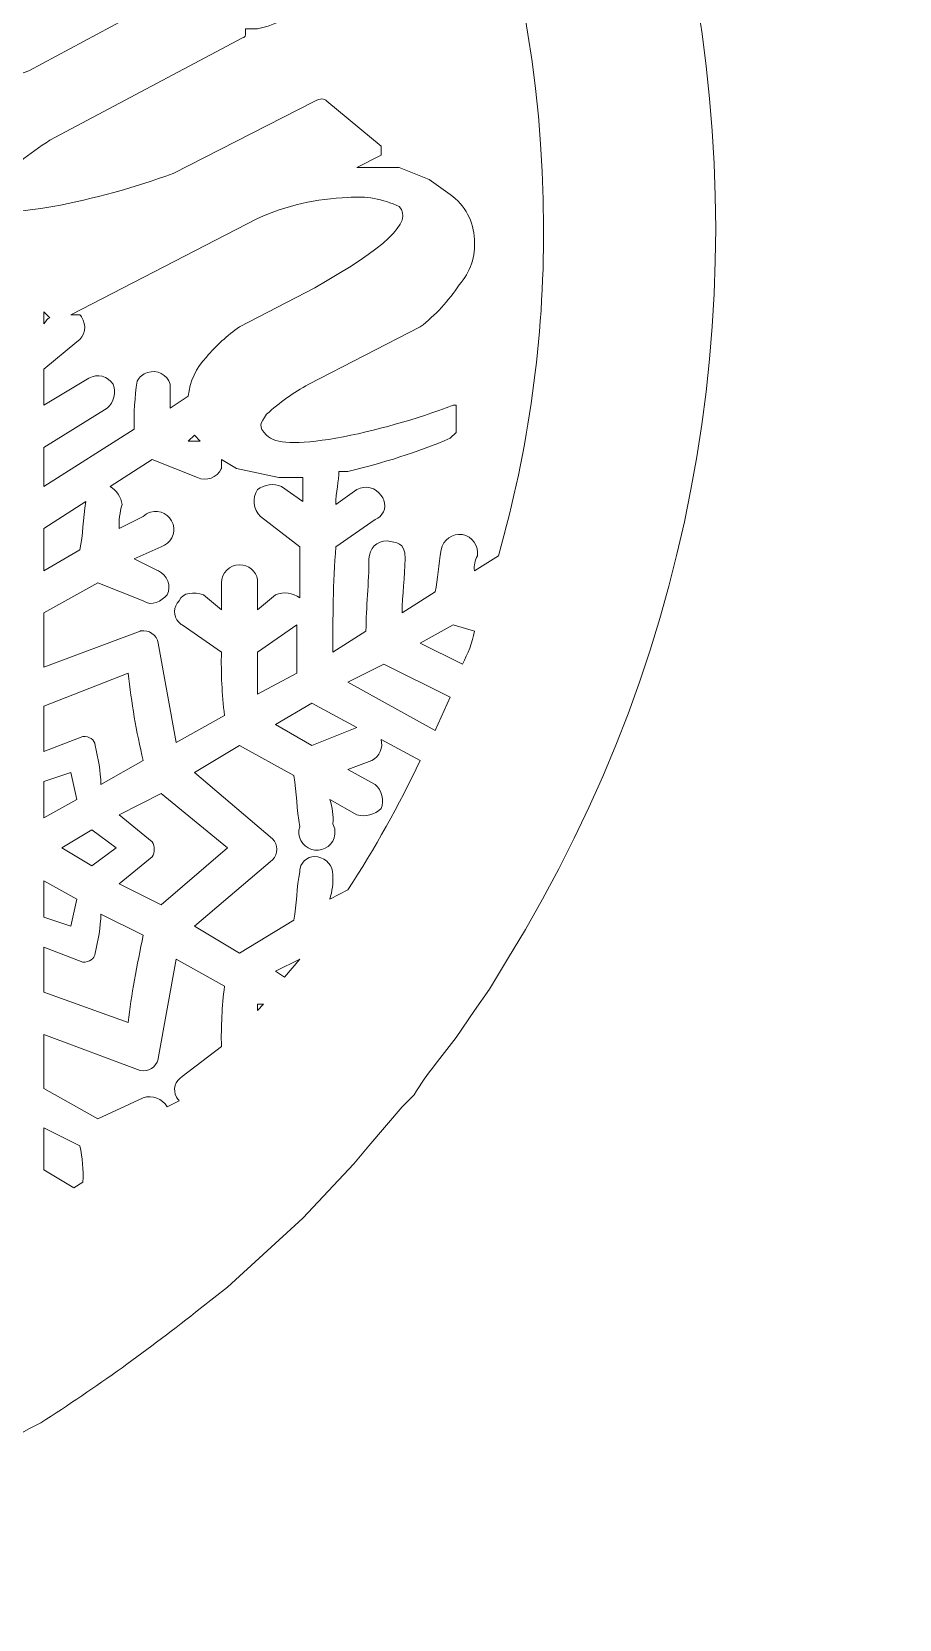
# Model space of a CAD drawing. Header units: millimetres. Extents: x -2.3 to 34.8, y 0 to 44.4.
# Drawn here: x 24.62 to 34.79, y -0.01 to 18.59 of the extents above; entities that cross this region are included whole.
import ezdxf

# ---------------------------------------------------------------- set-up
doc = ezdxf.new("R2010")
doc.units = ezdxf.units.MM
doc.header["$MEASUREMENT"] = 0
doc.layers.add('Layer 1', color=7, linetype='Continuous')

# ---------------------------------------------------------------- blocks, each defined once
blk = doc.blocks.new('block 4')
at = {"layer": 'Layer 1', "lineweight": 0}
for points in [[(26.599, 13.794), (26.458, 13.794), (26.529, 13.864), (26.599, 13.794)], [(27.27, 11.324), (27.728, 11.642), (27.728, 11.077), (27.27, 10.83), (27.27, 11.324)], [(29.527, 10.795), (29.527, 10.795), (29.351, 10.407), (28.328, 10.971), (28.751, 11.183), (29.527, 10.795)], [(28.434, 10.442), (27.905, 10.231), (27.481, 10.477), (27.905, 10.724), (28.434, 10.442)], [(24.765, 9.384), (24.765, 9.807), (25.082, 9.913), (25.153, 9.596), (24.765, 9.384)], [(24.977, 9.031), (25.329, 9.243), (25.612, 9.031), (25.329, 8.819), (24.977, 9.031)], [(25.153, 8.431), (25.082, 8.114), (24.765, 8.22), (24.765, 8.643), (25.153, 8.431)], [(27.481, 7.585), (27.764, 7.726), (27.587, 7.514), (27.481, 7.585)], [(27.27, 7.197), (27.34, 7.197), (27.27, 7.126), (27.27, 7.197)]]:
    blk.add_lwpolyline(points, dxfattribs=at)
for points, knots in [([(25.506, 29.774), (25.506, 29.774), (25.788, 29.88), (25.788, 29.88), (25.788, 29.88), (25.788, 29.88), (25.788, 29.88), (26.658, 30.272), (27.448, 30.822), (28.116, 31.503), (29.633, 33.302), (27.834, 35.313), (27.834, 37.218), (27.834, 39.123), (28.681, 40.534), (27.975, 42.192), (27.552, 43.251), (26.529, 43.744), (25.365, 43.78), (24.382, 43.82), (23.411, 43.562), (22.578, 43.039), (21.837, 42.58), (18.239, 38.911), (18.168, 38.911), (18.129, 39.13), (18.017, 39.329), (17.851, 39.476), (17.681, 39.613), (17.469, 39.688), (17.251, 39.687), (17.251, 39.687), (16.228, 39.687), (16.228, 39.687), (16.066, 39.679), (15.908, 39.63), (15.769, 39.546), (15.558, 39.441), (15.346, 39.229), (15.346, 39.088), (14.222, 40.731), (12.868, 42.205), (11.324, 43.462), (10.526, 44.028), (9.585, 44.358), (8.608, 44.415), (7.444, 44.45), (6.385, 44.027), (5.856, 43.004), (5.045, 41.416), (5.75, 39.652), (5.644, 38.029), (5.539, 36.407), (3.563, 34.255), (4.939, 32.35), (5.715, 31.468), (6.526, 30.656), (7.691, 30.304), (7.691, 30.304), (7.691, 30.304), (7.691, 30.304), (7.691, 30.304), (7.796, 30.233), (7.796, 30.233), (5.469, 28.782), (3.531, 26.784), (2.152, 24.412), (-2.329, 16.606), (0.366, 6.644), (8.173, 2.163), (10.656, 0.738), (13.471, -0.008), (16.334, 0), (19.233, -0.002), (22.082, 0.765), (24.589, 2.222), (24.589, 2.222), (24.73, 2.293), (24.73, 2.293), (25.375, 2.708), (25.999, 3.155), (26.599, 3.634), (26.599, 3.634), (26.917, 3.881), (26.917, 3.881), (26.917, 3.881), (27.799, 4.692), (27.799, 4.692), (27.799, 4.692), (28.399, 5.327), (28.399, 5.327), (28.399, 5.327), (28.575, 5.539), (28.575, 5.539), (28.575, 5.539), (28.963, 5.997), (28.963, 5.997), (28.963, 5.997), (29.104, 6.138), (29.104, 6.138), (29.178, 6.262), (29.261, 6.38), (29.351, 6.491), (29.351, 6.491), (29.598, 6.809), (29.598, 6.809), (29.598, 6.809), (29.81, 7.126), (29.81, 7.126), (29.81, 7.126), (29.986, 7.373), (29.986, 7.373), (29.986, 7.373), (30.198, 7.726), (30.198, 7.726), (34.788, 15.146), (32.72, 24.866), (25.506, 29.774)], [0, 0, 0, 0, 1, 1, 1, 2, 2, 2, 3, 3, 3, 4, 4, 4, 5, 5, 5, 6, 6, 6, 7, 7, 7, 8, 8, 8, 9, 9, 9, 10, 10, 10, 11, 11, 11, 12, 12, 12, 13, 13, 13, 14, 14, 14, 15, 15, 15, 16, 16, 16, 17, 17, 17, 18, 18, 18, 19, 19, 19, 20, 20, 20, 21, 21, 21, 22, 22, 22, 23, 23, 23, 24, 24, 24, 25, 25, 25, 26, 26, 26, 27, 27, 27, 28, 28, 28, 29, 29, 29, 30, 30, 30, 31, 31, 31, 32, 32, 32, 33, 33, 33, 34, 34, 34, 35, 35, 35, 36, 36, 36, 37, 37, 37, 38, 38, 38, 39, 39, 39, 39]), ([(30.621, 16.298), (30.626, 14.998), (30.448, 13.704), (30.092, 12.453), (30.092, 12.453), (29.81, 12.277), (29.81, 12.277), (29.804, 12.338), (29.816, 12.399), (29.845, 12.453), (29.864, 12.57), (29.786, 12.681), (29.669, 12.7), (29.552, 12.719), (29.441, 12.641), (29.422, 12.524), (29.386, 12.347), (29.386, 12.171), (29.351, 12.03), (29.351, 12.03), (28.963, 11.783), (28.963, 11.783), (28.963, 11.994), (28.998, 12.206), (28.998, 12.418), (28.998, 12.629), (28.893, 12.594), (28.787, 12.629), (28.67, 12.629), (28.575, 12.535), (28.575, 12.418), (28.575, 12.136), (28.54, 11.853), (28.54, 11.571), (28.54, 11.571), (28.152, 11.324), (28.152, 11.324), (28.152, 11.712), (28.152, 12.136), (28.187, 12.559), (28.187, 12.559), (28.646, 12.876), (28.646, 12.876), (28.737, 12.91), (28.783, 13.012), (28.749, 13.103), (28.742, 13.124), (28.731, 13.142), (28.716, 13.159), (28.656, 13.253), (28.532, 13.284), (28.434, 13.229), (28.434, 13.229), (28.187, 13.053), (28.187, 13.053), (28.187, 13.194), (28.222, 13.335), (28.222, 13.441), (28.222, 13.441), (28.328, 13.441), (28.328, 13.441), (28.738, 13.537), (29.139, 13.667), (29.527, 13.829), (29.527, 13.829), (29.598, 13.899), (29.598, 13.899), (29.598, 13.899), (29.598, 14.217), (29.598, 14.217), (29.598, 14.217), (29.563, 14.217), (29.563, 14.217), (29.116, 14.048), (28.656, 13.918), (28.187, 13.829), (27.728, 13.758), (27.481, 13.758), (27.376, 13.864), (27.27, 13.97), (27.305, 14.005), (27.376, 14.111), (27.526, 14.248), (27.691, 14.366), (27.869, 14.464), (27.869, 14.464), (29.175, 15.134), (29.175, 15.134), (29.354, 15.272), (29.509, 15.439), (29.633, 15.628), (29.762, 15.773), (29.826, 15.964), (29.81, 16.157), (29.804, 16.368), (29.7, 16.564), (29.527, 16.686), (29.527, 16.686), (29.281, 16.863), (29.281, 16.863), (29.281, 16.863), (28.928, 17.004), (28.928, 17.004), (28.928, 17.004), (28.434, 17.004), (28.434, 17.004), (28.434, 17.004), (28.716, 17.145), (28.716, 17.145), (28.716, 17.145), (28.716, 17.251), (28.716, 17.251), (28.716, 17.251), (28.716, 17.251), (28.716, 17.251), (28.716, 17.251), (28.081, 17.78), (28.081, 17.78), (28.046, 17.815), (28.011, 17.815), (27.94, 17.78), (27.94, 17.78), (26.282, 16.933), (26.282, 16.933), (26.282, 16.933), (26.282, 16.933), (26.282, 16.933), (25.823, 16.765), (25.351, 16.635), (24.871, 16.545), (24.483, 16.475), (24.236, 16.475), (24.165, 16.545), (24.095, 16.616), (24.095, 16.686), (24.165, 16.792), (24.371, 16.99), (24.596, 17.167), (24.836, 17.321), (24.836, 17.321), (27.093, 18.521), (27.093, 18.521), (27.113, 18.521), (27.129, 18.537), (27.129, 18.556), (27.129, 18.556), (27.129, 18.627), (27.129, 18.627), (27.129, 18.627), (27.27, 18.627), (27.27, 18.627), (27.437, 18.66), (27.594, 18.733), (27.728, 18.838), (27.828, 18.931), (27.89, 19.056), (27.905, 19.191), (27.902, 19.329), (27.82, 19.453), (27.693, 19.509), (27.548, 19.57), (27.391, 19.594), (27.234, 19.579), (27.065, 19.553), (26.906, 19.48), (26.776, 19.367), (26.657, 19.291), (26.59, 19.156), (26.599, 19.015), (26.599, 19.015), (26.599, 19.015), (26.599, 19.015), (26.599, 19.015), (26.494, 19.085), (26.494, 19.085), (26.494, 19.085), (26.352, 19.085), (26.352, 19.085), (26.352, 19.085), (24.589, 18.133), (24.589, 18.133), (24.071, 17.945), (23.718, 17.909), (23.53, 18.027), (23.414, 18.136), (23.385, 18.309), (23.46, 18.45), (24.112, 18.656), (24.697, 19.034), (25.153, 19.544), (25.249, 19.653), (25.31, 19.788), (25.329, 19.932), (25.344, 20.046), (25.288, 20.158), (25.188, 20.214), (25.047, 20.355), (24.73, 20.32), (24.306, 20.108), (23.872, 19.898), (23.487, 19.597), (23.178, 19.226), (23.074, 19.118), (23.001, 18.984), (22.966, 18.838), (22.618, 18.761), (22.264, 18.714), (21.908, 18.697), (21.681, 18.675), (21.455, 18.738), (21.273, 18.874), (21.237, 18.909), (21.202, 18.944), (21.237, 18.979), (21.244, 19.061), (21.282, 19.137), (21.343, 19.191), (21.557, 19.449), (21.806, 19.674), (22.084, 19.861), (22.084, 19.861), (24.095, 20.955), (24.095, 20.955), (24.095, 20.955), (24.13, 20.955), (24.13, 20.955), (24.13, 20.974), (24.114, 20.99), (24.095, 20.99), (24.095, 20.99), (23.46, 21.519), (23.46, 21.519), (23.46, 21.519), (23.354, 21.519), (23.354, 21.519), (22.726, 21.248), (22.113, 20.942), (21.519, 20.602), (21.519, 20.602), (21.484, 20.602), (21.484, 20.602), (21.484, 20.602), (20.743, 20.426), (20.743, 20.426), (20.461, 20.383), (20.174, 20.395), (19.897, 20.461), (19.897, 20.461), (19.367, 20.602), (19.367, 20.602), (19.367, 20.602), (19.015, 20.814), (19.015, 20.814), (18.889, 20.899), (18.832, 21.056), (18.874, 21.202), (18.897, 21.383), (18.97, 21.554), (19.085, 21.696), (19.085, 21.696), (19.367, 21.978), (19.367, 21.978), (19.645, 21.785), (19.94, 21.619), (20.249, 21.484), (20.616, 21.377), (20.999, 21.341), (21.378, 21.378), (21.728, 21.394), (22.057, 21.546), (22.296, 21.802), (22.443, 21.964), (22.496, 22.191), (22.437, 22.401), (22.38, 22.64), (22.227, 22.845), (22.013, 22.966), (21.697, 23.228), (21.295, 23.366), (20.884, 23.354), (20.413, 23.375), (19.943, 23.29), (19.509, 23.107), (19.509, 23.107), (18.944, 22.789), (18.944, 22.789), (18.444, 22.584), (17.924, 22.43), (17.392, 22.331), (17.027, 22.199), (16.628, 22.199), (16.263, 22.331), (16.192, 22.401), (16.192, 22.472), (16.263, 22.613), (16.374, 22.76), (16.504, 22.89), (16.651, 23.001), (16.651, 23.001), (17.18, 23.495), (17.18, 23.495), (17.18, 23.495), (17.745, 23.954), (17.745, 23.954), (17.915, 24.088), (18.069, 24.242), (18.203, 24.412), (18.341, 24.557), (18.428, 24.743), (18.45, 24.941), (18.45, 25.134), (18.414, 25.326), (18.344, 25.506), (18.699, 25.346), (19.084, 25.261), (19.473, 25.259), (19.863, 25.227), (20.255, 25.251), (20.637, 25.329), (20.637, 25.329), (21.731, 25.576), (21.731, 25.576), (21.731, 25.576), (22.648, 25.682), (22.648, 25.682), (22.891, 25.7), (23.13, 25.624), (23.319, 25.471), (23.384, 25.429), (23.433, 25.367), (23.46, 25.294), (23.456, 25.256), (23.469, 25.217), (23.495, 25.188), (23.53, 25.153), (23.636, 25.188), (23.742, 25.329), (23.849, 25.47), (23.9, 25.647), (23.883, 25.823), (23.928, 25.998), (23.857, 26.182), (23.707, 26.282), (23.542, 26.438), (23.332, 26.537), (23.107, 26.564), (22.877, 26.624), (22.639, 26.648), (22.401, 26.635), (22.401, 26.635), (21.625, 26.494), (21.625, 26.494), (21.625, 26.494), (20.779, 26.317), (20.779, 26.317), (20.779, 26.317), (19.967, 26.106), (19.967, 26.106), (19.967, 26.106), (19.156, 26), (19.156, 26), (18.907, 25.988), (18.657, 26.012), (18.415, 26.07), (18.187, 26.112), (17.978, 26.223), (17.815, 26.388), (17.815, 26.388), (17.674, 26.458), (17.674, 26.458), (18.38, 26.811), (18.944, 27.093), (19.473, 27.305), (19.928, 27.514), (20.419, 27.634), (20.92, 27.658), (20.92, 27.658), (21.414, 27.164), (21.414, 27.164), (21.534, 27.07), (21.684, 27.02), (21.837, 27.023), (21.983, 27.028), (22.117, 27.108), (22.19, 27.234), (22.254, 27.3), (22.268, 27.4), (22.225, 27.481), (22.216, 27.59), (22.166, 27.691), (22.084, 27.764), (21.81, 27.987), (21.481, 28.134), (21.131, 28.187), (21.131, 28.187), (20.708, 28.681), (20.708, 28.681), (20.708, 28.681), (20.179, 29.245), (20.179, 29.245), (20.032, 29.427), (19.867, 29.593), (19.685, 29.739), (19.339, 30.019), (18.96, 30.256), (18.556, 30.445), (25.5, 29.321), (30.608, 23.333), (30.621, 16.298)], [0, 0, 0, 0, 1, 1, 1, 2, 2, 2, 3, 3, 3, 4, 4, 4, 5, 5, 5, 6, 6, 6, 7, 7, 7, 8, 8, 8, 9, 9, 9, 10, 10, 10, 11, 11, 11, 12, 12, 12, 13, 13, 13, 14, 14, 14, 15, 15, 15, 16, 16, 16, 17, 17, 17, 18, 18, 18, 19, 19, 19, 20, 20, 20, 21, 21, 21, 22, 22, 22, 23, 23, 23, 24, 24, 24, 25, 25, 25, 26, 26, 26, 27, 27, 27, 28, 28, 28, 29, 29, 29, 30, 30, 30, 31, 31, 31, 32, 32, 32, 33, 33, 33, 34, 34, 34, 35, 35, 35, 36, 36, 36, 37, 37, 37, 38, 38, 38, 39, 39, 39, 40, 40, 40, 41, 41, 41, 42, 42, 42, 43, 43, 43, 44, 44, 44, 45, 45, 45, 46, 46, 46, 47, 47, 47, 48, 48, 48, 49, 49, 49, 50, 50, 50, 51, 51, 51, 52, 52, 52, 53, 53, 53, 54, 54, 54, 55, 55, 55, 56, 56, 56, 57, 57, 57, 58, 58, 58, 59, 59, 59, 60, 60, 60, 61, 61, 61, 62, 62, 62, 63, 63, 63, 64, 64, 64, 65, 65, 65, 66, 66, 66, 67, 67, 67, 68, 68, 68, 69, 69, 69, 70, 70, 70, 71, 71, 71, 72, 72, 72, 73, 73, 73, 74, 74, 74, 75, 75, 75, 76, 76, 76, 77, 77, 77, 78, 78, 78, 79, 79, 79, 80, 80, 80, 81, 81, 81, 82, 82, 82, 83, 83, 83, 84, 84, 84, 85, 85, 85, 86, 86, 86, 87, 87, 87, 88, 88, 88, 89, 89, 89, 90, 90, 90, 91, 91, 91, 92, 92, 92, 93, 93, 93, 94, 94, 94, 95, 95, 95, 96, 96, 96, 97, 97, 97, 98, 98, 98, 99, 99, 99, 100, 100, 100, 101, 101, 101, 102, 102, 102, 103, 103, 103, 104, 104, 104, 105, 105, 105, 106, 106, 106, 107, 107, 107, 108, 108, 108, 109, 109, 109, 110, 110, 110, 111, 111, 111, 112, 112, 112, 113, 113, 113, 114, 114, 114, 115, 115, 115, 116, 116, 116, 117, 117, 117, 118, 118, 118, 119, 119, 119, 120, 120, 120, 121, 121, 121, 122, 122, 122, 123, 123, 123, 124, 124, 124, 125, 125, 125, 126, 126, 126, 127, 127, 127, 128, 128, 128, 129, 129, 129, 130, 130, 130, 131, 131, 131, 132, 132, 132, 133, 133, 133, 134, 134, 134, 135, 135, 135, 136, 136, 136, 136]), ([(26.67, 14.781), (26.55, 14.656), (26.476, 14.495), (26.458, 14.323), (26.458, 14.323), (26.247, 14.182), (26.247, 14.182), (26.247, 14.182), (26.247, 14.464), (26.247, 14.464), (26.211, 14.575), (26.092, 14.636), (25.98, 14.601), (25.928, 14.584), (25.885, 14.547), (25.859, 14.499), (25.83, 14.312), (25.819, 14.124), (25.823, 13.935), (25.823, 13.935), (24.765, 13.264), (24.765, 13.264), (24.765, 13.264), (24.765, 13.723), (24.765, 13.723), (24.765, 13.723), (25.506, 14.182), (25.506, 14.182), (25.588, 14.25), (25.617, 14.364), (25.576, 14.464), (25.516, 14.559), (25.392, 14.59), (25.294, 14.534), (25.294, 14.534), (24.765, 14.217), (24.765, 14.217), (24.765, 14.217), (24.765, 14.64), (24.765, 14.64), (24.765, 14.64), (25.153, 14.958), (25.153, 14.958), (25.249, 15.024), (25.273, 15.156), (25.207, 15.252), (25.201, 15.26), (25.195, 15.268), (25.188, 15.275), (25.188, 15.275), (25.082, 15.275), (25.082, 15.275), (25.082, 15.275), (27.27, 16.404), (27.27, 16.404), (27.603, 16.555), (27.962, 16.639), (28.328, 16.651), (28.534, 16.671), (28.741, 16.635), (28.928, 16.545), (29.104, 16.369), (28.751, 16.051), (27.94, 15.593), (27.94, 15.593), (27.058, 15.134), (27.058, 15.134), (26.914, 15.034), (26.783, 14.915), (26.67, 14.781), (26.67, 14.781), (26.67, 14.781), (26.67, 14.781)], [0, 0, 0, 0, 1, 1, 1, 2, 2, 2, 3, 3, 3, 4, 4, 4, 5, 5, 5, 6, 6, 6, 7, 7, 7, 8, 8, 8, 9, 9, 9, 10, 10, 10, 11, 11, 11, 12, 12, 12, 13, 13, 13, 14, 14, 14, 15, 15, 15, 16, 16, 16, 17, 17, 17, 18, 18, 18, 19, 19, 19, 20, 20, 20, 21, 21, 21, 22, 22, 22, 23, 23, 23, 24, 24, 24, 24]), ([(24.765, 15.169), (24.765, 15.169), (24.765, 15.311), (24.765, 15.311), (24.765, 15.311), (24.836, 15.24), (24.836, 15.24), (24.836, 15.24), (24.836, 15.24), (24.836, 15.24), (24.8, 15.24), (24.8, 15.205), (24.765, 15.169), (24.765, 15.169), (24.765, 15.169), (24.765, 15.169)], [0, 0, 0, 0, 1, 1, 1, 2, 2, 2, 3, 3, 3, 4, 4, 4, 5, 5, 5, 5]), ([(27.799, 13.088), (27.799, 13.088), (27.552, 13.264), (27.552, 13.264), (27.458, 13.304), (27.351, 13.291), (27.27, 13.229), (27.202, 13.129), (27.217, 12.995), (27.305, 12.912), (27.305, 12.912), (27.764, 12.559), (27.764, 12.559), (27.764, 12.559), (27.764, 11.959), (27.764, 11.959), (27.683, 12.021), (27.575, 12.034), (27.481, 11.994), (27.481, 11.994), (27.27, 11.818), (27.27, 11.818), (27.27, 11.818), (27.27, 12.171), (27.27, 12.171), (27.252, 12.274), (27.162, 12.349), (27.058, 12.347), (26.941, 12.347), (26.846, 12.252), (26.846, 12.136), (26.846, 12.136), (26.846, 11.818), (26.846, 11.818), (26.846, 11.818), (26.635, 11.994), (26.635, 11.994), (26.529, 12.03), (26.388, 12.03), (26.352, 11.924), (26.282, 11.857), (26.279, 11.745), (26.346, 11.675), (26.358, 11.661), (26.372, 11.65), (26.388, 11.642), (26.388, 11.642), (26.846, 11.324), (26.846, 11.324), (26.841, 11.077), (26.852, 10.829), (26.882, 10.583), (26.882, 10.583), (26.317, 10.266), (26.317, 10.266), (26.317, 10.266), (26.106, 11.43), (26.106, 11.43), (26.088, 11.526), (25.997, 11.59), (25.901, 11.572), (25.898, 11.572), (25.896, 11.572), (25.894, 11.571), (25.894, 11.571), (24.765, 11.148), (24.765, 11.148), (24.765, 11.148), (24.765, 11.783), (24.765, 11.783), (24.765, 11.783), (25.4, 12.136), (25.4, 12.136), (25.4, 12.136), (25.929, 11.924), (25.929, 11.924), (26.035, 11.853), (26.141, 11.924), (26.211, 11.994), (26.261, 12.101), (26.214, 12.226), (26.108, 12.275), (26.107, 12.276), (26.106, 12.276), (26.106, 12.277), (26.106, 12.277), (25.823, 12.418), (25.823, 12.418), (25.823, 12.418), (26.141, 12.559), (26.141, 12.559), (26.252, 12.594), (26.315, 12.712), (26.28, 12.824), (26.245, 12.936), (26.126, 12.998), (26.015, 12.963), (25.983, 12.953), (25.953, 12.935), (25.929, 12.912), (25.929, 12.912), (25.647, 12.771), (25.647, 12.771), (25.643, 12.866), (25.655, 12.961), (25.682, 13.053), (25.671, 13.142), (25.619, 13.22), (25.541, 13.264), (25.541, 13.264), (26.035, 13.582), (26.035, 13.582), (26.035, 13.582), (26.564, 13.37), (26.564, 13.37), (26.67, 13.321), (26.796, 13.367), (26.845, 13.473), (26.846, 13.474), (26.846, 13.475), (26.846, 13.476), (26.846, 13.476), (26.846, 13.582), (26.846, 13.582), (26.846, 13.582), (27.023, 13.476), (27.023, 13.476), (27.023, 13.476), (27.517, 13.37), (27.517, 13.37), (27.517, 13.37), (27.799, 13.37), (27.799, 13.37), (27.799, 13.37), (27.799, 13.088), (27.799, 13.088)], [0, 0, 0, 0, 1, 1, 1, 2, 2, 2, 3, 3, 3, 4, 4, 4, 5, 5, 5, 6, 6, 6, 7, 7, 7, 8, 8, 8, 9, 9, 9, 10, 10, 10, 11, 11, 11, 12, 12, 12, 13, 13, 13, 14, 14, 14, 15, 15, 15, 16, 16, 16, 17, 17, 17, 18, 18, 18, 19, 19, 19, 20, 20, 20, 21, 21, 21, 22, 22, 22, 23, 23, 23, 24, 24, 24, 25, 25, 25, 26, 26, 26, 27, 27, 27, 28, 28, 28, 29, 29, 29, 30, 30, 30, 31, 31, 31, 32, 32, 32, 33, 33, 33, 34, 34, 34, 35, 35, 35, 36, 36, 36, 37, 37, 37, 38, 38, 38, 39, 39, 39, 40, 40, 40, 41, 41, 41, 42, 42, 42, 43, 43, 43, 44, 44, 44, 45, 45, 45, 45]), ([(24.765, 12.771), (24.765, 12.771), (25.259, 13.088), (25.259, 13.088), (25.259, 13.088), (25.259, 13.088), (25.259, 13.088), (25.224, 12.876), (25.224, 12.7), (25.188, 12.524), (25.188, 12.524), (24.765, 12.277), (24.765, 12.277), (24.765, 12.277), (24.765, 12.771), (24.765, 12.771)], [0, 0, 0, 0, 1, 1, 1, 2, 2, 2, 3, 3, 3, 4, 4, 4, 5, 5, 5, 5]), ([(29.81, 11.571), (29.784, 11.435), (29.736, 11.304), (29.669, 11.183), (29.669, 11.183), (29.175, 11.43), (29.175, 11.43), (29.175, 11.43), (29.563, 11.642), (29.563, 11.642), (29.563, 11.642), (29.81, 11.571), (29.81, 11.571)], [0, 0, 0, 0, 1, 1, 1, 2, 2, 2, 3, 3, 3, 4, 4, 4, 4]), ([(25.435, 9.772), (25.429, 9.927), (25.405, 10.081), (25.365, 10.231), (25.365, 10.301), (25.294, 10.336), (25.224, 10.336), (25.224, 10.336), (24.765, 10.16), (24.765, 10.16), (24.765, 10.16), (24.765, 10.689), (24.765, 10.689), (24.765, 10.689), (25.753, 11.077), (25.753, 11.077), (25.791, 10.733), (25.85, 10.391), (25.929, 10.054), (25.929, 10.054), (25.435, 9.772), (25.435, 9.772)], [0, 0, 0, 0, 1, 1, 1, 2, 2, 2, 3, 3, 3, 4, 4, 4, 5, 5, 5, 6, 6, 6, 7, 7, 7, 7]), ([(28.116, 8.431), (28.145, 8.522), (28.157, 8.618), (28.152, 8.714), (28.153, 8.818), (28.078, 8.908), (27.975, 8.925), (27.88, 8.945), (27.787, 8.883), (27.767, 8.788), (27.765, 8.775), (27.763, 8.762), (27.764, 8.749), (27.728, 8.572), (27.728, 8.361), (27.693, 8.184), (27.693, 8.184), (27.058, 7.796), (27.058, 7.796), (27.058, 7.796), (26.529, 8.114), (26.529, 8.114), (26.529, 8.114), (27.446, 8.89), (27.446, 8.89), (27.513, 8.959), (27.513, 9.068), (27.446, 9.137), (27.446, 9.137), (26.529, 9.913), (26.529, 9.913), (26.529, 9.913), (27.058, 10.231), (27.058, 10.231), (27.058, 10.231), (27.693, 9.878), (27.693, 9.878), (27.728, 9.666), (27.728, 9.49), (27.764, 9.278), (27.728, 9.167), (27.789, 9.048), (27.9, 9.012), (28.012, 8.976), (28.131, 9.037), (28.167, 9.149), (28.184, 9.203), (28.179, 9.263), (28.152, 9.313), (28.16, 9.409), (28.148, 9.505), (28.116, 9.596), (28.116, 9.596), (28.434, 9.419), (28.434, 9.419), (28.534, 9.389), (28.642, 9.416), (28.716, 9.49), (28.756, 9.589), (28.728, 9.703), (28.646, 9.772), (28.646, 9.772), (28.328, 9.948), (28.328, 9.948), (28.328, 9.948), (28.61, 10.054), (28.61, 10.054), (28.7, 10.101), (28.744, 10.204), (28.716, 10.301), (28.716, 10.301), (29.175, 10.054), (29.175, 10.054), (28.927, 9.53), (28.644, 9.023), (28.328, 8.537), (28.328, 8.537), (28.116, 8.431), (28.116, 8.431)], [0, 0, 0, 0, 1, 1, 1, 2, 2, 2, 3, 3, 3, 4, 4, 4, 5, 5, 5, 6, 6, 6, 7, 7, 7, 8, 8, 8, 9, 9, 9, 10, 10, 10, 11, 11, 11, 12, 12, 12, 13, 13, 13, 14, 14, 14, 15, 15, 15, 16, 16, 16, 17, 17, 17, 18, 18, 18, 19, 19, 19, 20, 20, 20, 21, 21, 21, 22, 22, 22, 23, 23, 23, 24, 24, 24, 25, 25, 25, 26, 26, 26, 26]), ([(25.647, 8.608), (25.647, 8.608), (26.035, 8.925), (26.035, 8.925), (26.067, 8.98), (26.067, 9.047), (26.035, 9.102), (26.035, 9.102), (25.647, 9.419), (25.647, 9.419), (25.647, 9.419), (26.141, 9.666), (26.141, 9.666), (26.141, 9.666), (26.917, 9.031), (26.917, 9.031), (26.917, 9.031), (26.141, 8.361), (26.141, 8.361), (26.141, 8.361), (25.647, 8.608), (25.647, 8.608)], [0, 0, 0, 0, 1, 1, 1, 2, 2, 2, 3, 3, 3, 4, 4, 4, 5, 5, 5, 6, 6, 6, 7, 7, 7, 7]), ([(24.765, 7.867), (24.765, 7.867), (25.224, 7.691), (25.224, 7.691), (25.294, 7.691), (25.365, 7.726), (25.365, 7.796), (25.405, 7.946), (25.429, 8.1), (25.435, 8.255), (25.435, 8.255), (25.929, 8.008), (25.929, 8.008), (25.859, 7.655), (25.788, 7.302), (25.753, 6.985), (25.753, 6.985), (24.765, 7.338), (24.765, 7.338), (24.765, 7.338), (24.765, 7.867), (24.765, 7.867)], [0, 0, 0, 0, 1, 1, 1, 2, 2, 2, 3, 3, 3, 4, 4, 4, 5, 5, 5, 6, 6, 6, 7, 7, 7, 7]), ([(26.211, 5.997), (26.211, 5.997), (26.211, 5.997), (26.211, 5.997), (26.152, 6.092), (26.036, 6.136), (25.929, 6.103), (25.929, 6.103), (25.4, 5.856), (25.4, 5.856), (25.4, 5.856), (24.765, 6.209), (24.765, 6.209), (24.765, 6.209), (24.765, 6.844), (24.765, 6.844), (24.765, 6.844), (25.894, 6.421), (25.894, 6.421), (25.989, 6.4), (26.083, 6.46), (26.104, 6.555), (26.105, 6.557), (26.105, 6.559), (26.106, 6.562), (26.106, 6.562), (26.317, 7.726), (26.317, 7.726), (26.317, 7.726), (26.882, 7.408), (26.882, 7.408), (26.853, 7.174), (26.841, 6.938), (26.846, 6.703), (26.846, 6.703), (26.388, 6.35), (26.388, 6.35), (26.303, 6.303), (26.272, 6.195), (26.32, 6.11), (26.328, 6.094), (26.339, 6.08), (26.352, 6.068), (26.352, 6.068), (26.211, 5.997), (26.211, 5.997)], [0, 0, 0, 0, 1, 1, 1, 2, 2, 2, 3, 3, 3, 4, 4, 4, 5, 5, 5, 6, 6, 6, 7, 7, 7, 8, 8, 8, 9, 9, 9, 10, 10, 10, 11, 11, 11, 12, 12, 12, 13, 13, 13, 14, 14, 14, 15, 15, 15, 15]), ([(25.118, 5.045), (25.118, 5.045), (24.765, 5.256), (24.765, 5.256), (24.765, 5.256), (24.765, 5.75), (24.765, 5.75), (24.765, 5.75), (25.188, 5.539), (25.188, 5.539), (25.217, 5.399), (25.229, 5.257), (25.224, 5.115), (25.224, 5.115), (25.118, 5.045), (25.118, 5.045)], [0, 0, 0, 0, 1, 1, 1, 2, 2, 2, 3, 3, 3, 4, 4, 4, 5, 5, 5, 5])]:
    blk.add_open_spline(points, degree=3, knots=knots, dxfattribs=at)
blk = doc.blocks.new('block 3')
at = {"layer": 'Layer 1'}
blk.add_blockref('block 4', (0, 0), dxfattribs=at)

msp = doc.modelspace()

# ---------------------------------------------------------------- block references
at = {"layer": 'Layer 1'}
msp.add_blockref('block 3', (0, 0), dxfattribs=at)

doc.saveas('drawing.dxf')
